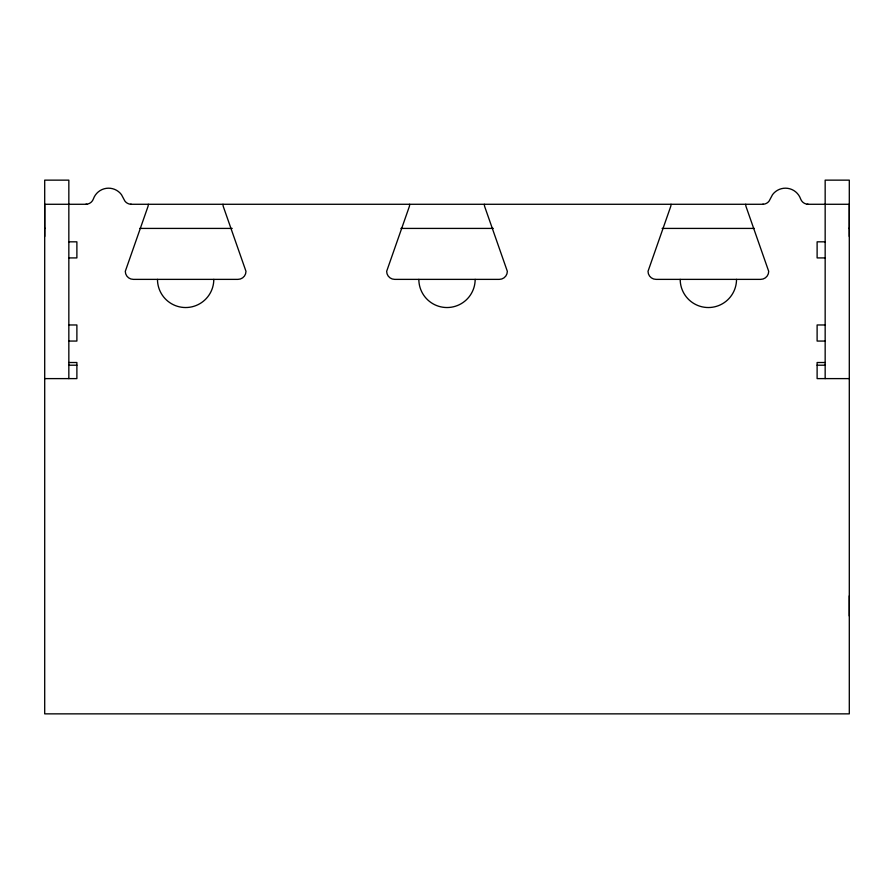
<?xml version="1.0" encoding="UTF-8"?>
<svg xmlns="http://www.w3.org/2000/svg" width="894" height="894" viewBox="0 0 894 894"><rect width="100%" height="100%" fill="white"/><g stroke="black" fill="none" stroke-linecap="round" stroke-linejoin="round"><path stroke-width="1.34" d="M44.7 236.463L44.7 204.279L86.953 204.279M849.3 615.966L849.3 595.851M849.3 236.463L849.3 204.279L807.047 204.279M130.569 204.279L763.431 204.279M44.7 228.417L45.281 228.417M139.688 228.417L232.194 228.417M400.903 228.417L493.276 228.417M662.119 228.417L754.357 228.417M848.719 228.417L849.3 228.417M68.838 241.827L76.884 241.827L76.884 257.919L68.838 257.919M825.162 241.827L817.116 241.827L817.116 257.919L825.162 257.919M68.838 324.969L76.884 324.969L76.884 341.061L68.838 341.061M825.162 324.969L817.116 324.969L817.116 341.061L825.162 341.061M68.838 362.517L76.884 362.517L76.884 378.609L44.7 378.609M825.162 362.517L817.116 362.517L817.116 378.609L849.3 378.609M68.838 365.199L76.884 365.199M817.116 365.199L825.162 365.199M825.162 378.609L825.162 180.141L849.3 180.141L849.3 713.859L44.7 713.859L44.7 180.141L68.838 180.141L68.838 378.609M808.187 204.279A8.046 8.046 0 0 1 800.611 198.915A16.092 16.092 0 0 0 772.528 194.668L769.131 201.038A8.046 8.046 0 0 1 762.683 204.279M745.708 204.279A8.046 8.046 0 0 0 746.043 206.581L768.706 271.329A8.046 8.046 0 0 1 760.66 279.375L656.062 279.375A8.046 8.046 0 0 1 648.016 271.329L670.679 206.581A8.046 8.046 0 0 0 671.014 204.279M484.347 204.279A8.046 8.046 0 0 0 484.682 206.581L507.345 271.329A8.046 8.046 0 0 1 499.299 279.375L394.701 279.375A8.046 8.046 0 0 1 386.655 271.329L409.318 206.581A8.046 8.046 0 0 0 409.653 204.279M85.813 204.279A8.046 8.046 0 0 0 93.389 198.915A16.092 16.092 0 0 1 121.472 194.668L124.869 201.038A8.046 8.046 0 0 0 131.329 204.279M148.292 204.279A8.046 8.046 0 0 1 147.957 206.581L125.294 271.329A8.046 8.046 0 0 0 133.34 279.375L237.938 279.375A8.046 8.046 0 0 0 245.984 271.329L223.321 206.581A8.046 8.046 0 0 1 222.986 204.279M736.522 279.375A28.161 28.161 0 0 1 708.361 307.536A28.161 28.161 0 0 1 680.2 279.375M475.161 279.375A28.161 28.161 0 0 1 447 307.536A28.161 28.161 0 0 1 418.839 279.375M213.8 279.375A28.161 28.161 0 0 1 185.639 307.536A28.161 28.161 0 0 1 157.478 279.375"/></g></svg>
